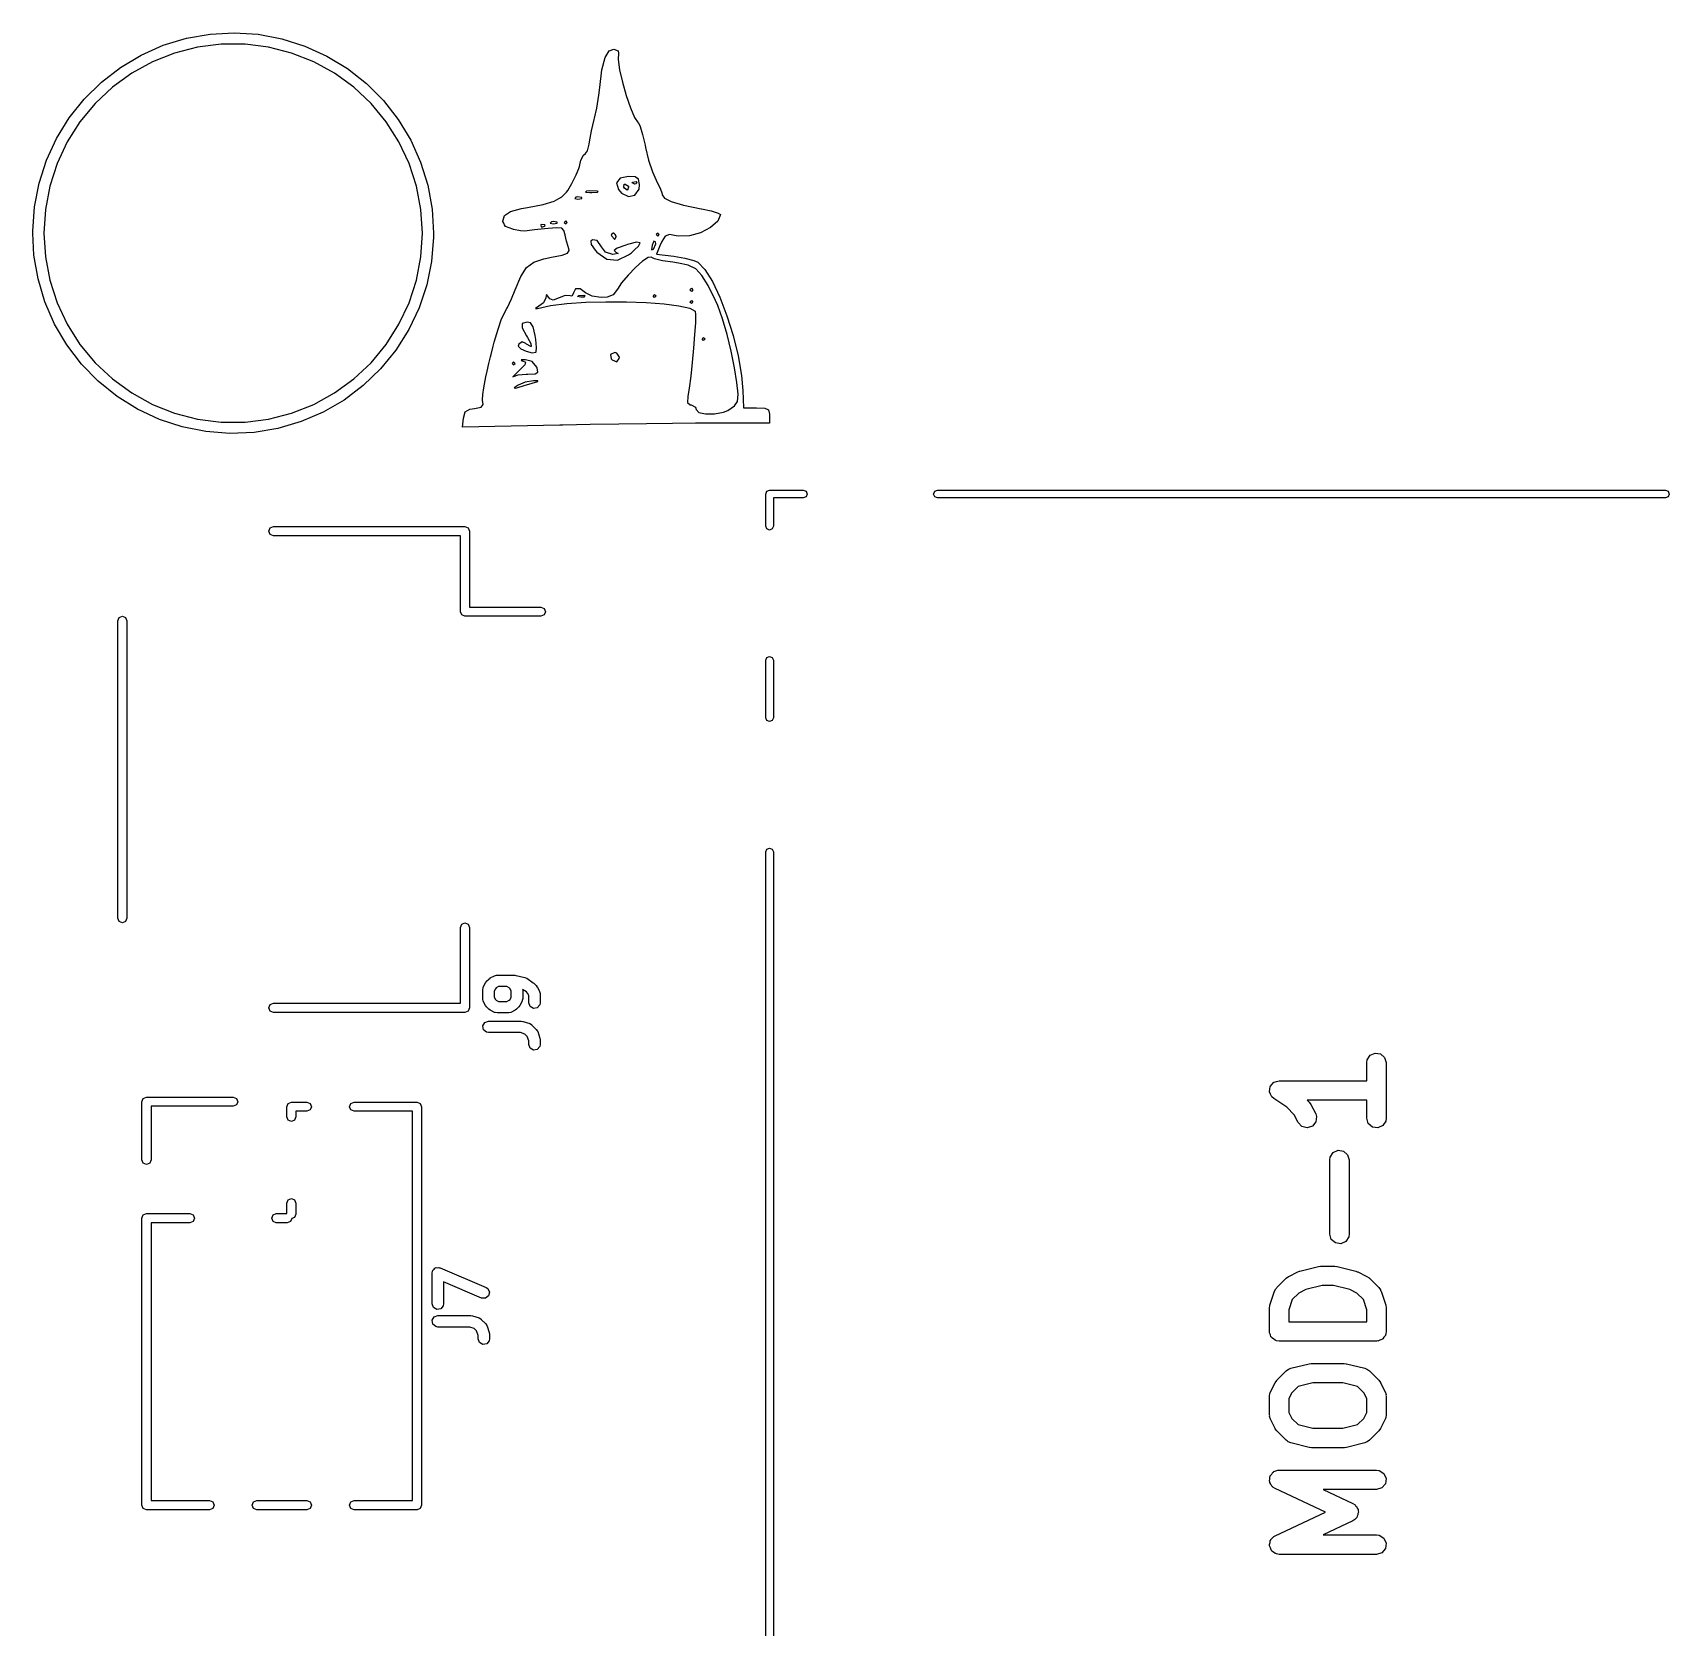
# Model space of a CAD drawing. Extents: x 83.4 to 116.6, y -116.6 to -83.4.
# Drawn here: x 83.39 to 104.74, y -104.19 to -83.39 of the extents above; entities that cross this region are included whole.
import ezdxf

# ---------------------------------------------------------------- set-up
doc = ezdxf.new("R2010")
doc.units = 0
doc.layers.add('BLACK', color=7, linetype='CONTINUOUS')

msp = doc.modelspace()

# ---------------------------------------------------------------- linework, layer by layer
at = {"layer": 'BLACK', "linetype": 'CONTINUOUS'}
for p, q in [((85.0885, -83.549), (85.3895, -83.4573)), ((85.3895, -83.4573), (85.6994, -83.4023)), ((85.6994, -83.4023), (86.0137, -83.385)), ((86.0137, -83.385), (86.3277, -83.4056)), ((86.3277, -83.4056), (86.6371, -83.4638)), ((86.6371, -83.4638), (86.9371, -83.5587)), ((84.5302, -83.8372), (84.8006, -83.6763)), ((84.8006, -83.6763), (85.0885, -83.549)), ((85.2368, -83.651), (84.9484, -83.7652)), ((85.5372, -83.5739), (85.2368, -83.651)), ((85.8449, -83.535), (85.5372, -83.5739)), ((86.1551, -83.535), (85.8449, -83.535)), ((86.4628, -83.5739), (86.1551, -83.535)), ((86.7632, -83.651), (86.4628, -83.5739)), ((87.0516, -83.7652), (86.7632, -83.651)), ((86.9371, -83.5587), (87.2236, -83.689)), ((87.2236, -83.689), (87.4924, -83.8527)), ((90.8125, -83.8678), (90.8536, -83.7102)), ((90.8536, -83.7102), (90.9085, -83.6227)), ((90.9085, -83.6227), (90.9674, -83.6)), ((90.9674, -83.6), (91.0264, -83.6193)), ((91.0291, -83.6506), (91.0242, -83.7332)), ((91.0264, -83.6193), (91.0291, -83.6506)), ((84.281, -84.0294), (84.5302, -83.8372)), ((84.6766, -83.9146), (84.4256, -84.0969)), ((84.9484, -83.7652), (84.6766, -83.9146)), ((87.3234, -83.9146), (87.0516, -83.7652)), ((87.5744, -84.0969), (87.3234, -83.9146)), ((87.4924, -83.8527), (87.7396, -84.0475)), ((90.7836, -84.1), (90.8125, -83.8678)), ((91.0242, -83.7332), (91.0434, -83.8677)), ((91.0434, -83.8677), (91.0805, -84.0322)), ((84.0567, -84.2502), (84.281, -84.0294)), ((84.4256, -84.0969), (84.1995, -84.3093)), ((87.8005, -84.3093), (87.5744, -84.0969)), ((87.7396, -84.0475), (87.9615, -84.2707)), ((90.7726, -84.201), (90.7836, -84.1)), ((91.0805, -84.0322), (91.1294, -84.2054)), ((83.8605, -84.4964), (84.0567, -84.2502)), ((84.1995, -84.3093), (84.0018, -84.5482)), ((87.9982, -84.5482), (87.8005, -84.3093)), ((87.9615, -84.2707), (88.1551, -84.5188)), ((90.7467, -84.3673), (90.7726, -84.201)), ((91.1294, -84.2054), (91.184, -84.3655)), ((83.6954, -84.7643), (83.8605, -84.4964)), ((84.0018, -84.5482), (83.8356, -84.8101)), ((88.1644, -84.8101), (87.9982, -84.5482)), ((88.1551, -84.5188), (88.3174, -84.7885)), ((90.6773, -84.6666), (90.7131, -84.5154)), ((90.7131, -84.5154), (90.7173, -84.5)), ((90.7173, -84.5), (90.7467, -84.3673)), ((91.184, -84.3655), (91.2381, -84.4909)), ((91.2381, -84.4909), (91.2857, -84.5601)), ((91.2857, -84.5601), (91.2877, -84.5616)), ((91.2877, -84.5616), (91.3097, -84.6086)), ((83.5636, -85.0501), (83.6954, -84.7643)), ((90.6517, -84.81), (90.6773, -84.6666)), ((91.3097, -84.6086), (91.3407, -84.7132)), ((91.3407, -84.7132), (91.3745, -84.8544)), ((83.8356, -84.8101), (83.7036, -85.0908)), ((88.2964, -85.0908), (88.1644, -84.8101)), ((88.3174, -84.7885), (88.4462, -85.0757)), ((90.5362, -85.0496), (90.5702, -84.981)), ((90.5702, -84.981), (90.5985, -84.96)), ((90.5985, -84.96), (90.6245, -84.9247)), ((90.6245, -84.9247), (90.6475, -84.8372)), ((90.6475, -84.8372), (90.6517, -84.81)), ((91.3745, -84.8544), (91.3801, -84.8806)), ((91.3801, -84.8806), (91.422, -85.0471)), ((83.4672, -85.3497), (83.5636, -85.0501)), ((83.7036, -85.0908), (83.6077, -85.3858)), ((88.3923, -85.3858), (88.2964, -85.0908)), ((88.4462, -85.0757), (88.5395, -85.3762)), ((90.4756, -85.2413), (90.5125, -85.1578)), ((90.5125, -85.1578), (90.5208, -85.1302)), ((90.5208, -85.1302), (90.5362, -85.0496)), ((91.422, -85.0471), (91.4722, -85.2009)), ((91.4722, -85.2009), (91.5202, -85.3093)), ((83.4074, -85.6587), (83.4672, -85.3497)), ((83.6077, -85.3858), (83.5496, -85.6904)), ((88.4504, -85.6904), (88.3923, -85.3858)), ((88.5395, -85.3762), (88.5961, -85.6858)), ((90.3659, -85.4447), (90.4193, -85.3541)), ((90.4193, -85.3541), (90.4237, -85.3452)), ((90.4237, -85.3452), (90.4756, -85.2413)), ((91.049, -85.2836), (91.0024, -85.3452)), ((91.0024, -85.3452), (91.0269, -85.4308)), ((91.1605, -85.26), (91.049, -85.2836)), ((91.1, -85.4), (91.1032, -85.3631)), ((91.1082, -85.412), (91.1, -85.4)), ((91.1032, -85.3631), (91.1176, -85.36)), ((91.1424, -85.44), (91.1082, -85.412)), ((91.1176, -85.36), (91.1584, -85.389)), ((91.16, -85.4), (91.1464, -85.439)), ((91.1584, -85.389), (91.16, -85.4)), ((91.2443, -85.265), (91.1605, -85.26)), ((91.2071, -85.3454), (91.2133, -85.3333)), ((91.24, -85.36), (91.2071, -85.3454)), ((91.2133, -85.3333), (91.2608, -85.3285)), ((91.2612, -85.3571), (91.24, -85.36)), ((91.2913, -85.2943), (91.2443, -85.265)), ((91.2608, -85.3285), (91.2667, -85.3333)), ((91.2667, -85.3333), (91.2612, -85.3571)), ((91.304, -85.3663), (91.2913, -85.2943)), ((91.2966, -85.4283), (91.304, -85.3663)), ((91.5202, -85.3093), (91.5213, -85.3112)), ((91.5213, -85.3112), (91.5727, -85.4117)), ((91.5727, -85.4117), (91.5991, -85.4893)), ((89.84, -85.6637), (90.0462, -85.6273)), ((90.0462, -85.6273), (90.1905, -85.5851)), ((90.1905, -85.5851), (90.2509, -85.5504)), ((90.2509, -85.5504), (90.2911, -85.5274)), ((90.2911, -85.5274), (90.3484, -85.464)), ((90.3484, -85.464), (90.3659, -85.4447)), ((90.4725, -85.5327), (90.4573, -85.5504)), ((90.4573, -85.5504), (90.4967, -85.5568)), ((90.4956, -85.5263), (90.4725, -85.5327)), ((90.5492, -85.5358), (90.4956, -85.5263)), ((90.4967, -85.5568), (90.5485, -85.5495)), ((90.5485, -85.5495), (90.5492, -85.5358)), ((90.61, -85.4524), (90.5975, -85.464)), ((90.5975, -85.464), (90.6529, -85.4703)), ((90.6486, -85.4462), (90.61, -85.4524)), ((90.75, -85.4524), (90.6486, -85.4462)), ((90.6529, -85.4703), (90.68, -85.4707)), ((90.68, -85.4707), (90.7528, -85.4665)), ((90.7613, -85.4562), (90.75, -85.4524)), ((90.7528, -85.4665), (90.7613, -85.4562)), ((91.0269, -85.4308), (91.0664, -85.4773)), ((91.0664, -85.4773), (91.1583, -85.5241)), ((91.1464, -85.439), (91.1424, -85.44)), ((91.1583, -85.5241), (91.2431, -85.504)), ((91.2431, -85.504), (91.2966, -85.4283)), ((91.5991, -85.4893), (91.6, -85.4992)), ((91.6, -85.4992), (91.6285, -85.5442)), ((91.6285, -85.5442), (91.7181, -85.5883)), ((91.7181, -85.5883), (91.8751, -85.6335)), ((83.3851, -85.9726), (83.4074, -85.6587)), ((83.5496, -85.6904), (83.5301, -86)), ((88.4699, -86), (88.4504, -85.6904)), ((88.5961, -85.6858), (88.615, -86)), ((89.52, -85.8424), (89.5431, -85.7694)), ((89.5202, -85.8503), (89.52, -85.8424)), ((89.5431, -85.7694), (89.6198, -85.7164)), ((89.6198, -85.7164), (89.7608, -85.6772)), ((89.7608, -85.6772), (89.84, -85.6637)), ((90.1756, -85.8463), (90.1525, -85.8527)), ((90.2292, -85.8558), (90.1756, -85.8463)), ((90.34, -85.84), (90.32, -85.86)), ((90.36, -85.86), (90.34, -85.84)), ((91.8751, -85.6335), (92.1056, -85.6822)), ((92.1056, -85.6822), (92.11, -85.6831)), ((92.11, -85.6831), (92.2388, -85.7112)), ((92.3237, -85.8453), (92.2294, -85.9288)), ((92.2388, -85.7112), (92.329, -85.738)), ((92.36, -85.7563), (92.3237, -85.8453)), ((92.329, -85.738), (92.36, -85.7563)), ((83.3865, -86), (83.3851, -85.9726)), ((83.4008, -86.287), (83.3865, -86)), ((83.5301, -86), (83.5496, -86.3096)), ((88.4504, -86.3096), (88.4699, -86)), ((88.6144, -86.0548), (88.5889, -86.3685)), ((88.615, -86), (88.6144, -86.0548)), ((89.5308, -85.8704), (89.5202, -85.8503)), ((89.5428, -85.8933), (89.5308, -85.8704)), ((89.5528, -85.9124), (89.5428, -85.8933)), ((89.65, -85.9494), (89.5528, -85.9124)), ((89.6586, -85.9513), (89.65, -85.9494)), ((89.7509, -85.9683), (89.6586, -85.9513)), ((89.8, -85.9733), (89.7509, -85.9683)), ((89.8365, -85.9688), (89.8, -85.9733)), ((89.933, -85.9579), (89.8365, -85.9688)), ((90.0647, -85.9435), (89.933, -85.9579)), ((90.0192, -85.8885), (90.0133, -85.8933)), ((90.0133, -85.8933), (90.0188, -85.9171)), ((90.0188, -85.9171), (90.04, -85.92)), ((90.0667, -85.8933), (90.0192, -85.8885)), ((90.04, -85.92), (90.0729, -85.9054)), ((90.1094, -85.9387), (90.0647, -85.9435)), ((90.0729, -85.9054), (90.0667, -85.8933)), ((90.2253, -85.9294), (90.1094, -85.9387)), ((90.1525, -85.8527), (90.1373, -85.8704)), ((90.1373, -85.8704), (90.1767, -85.8768)), ((90.1767, -85.8768), (90.2285, -85.8695)), ((90.2875, -85.9369), (90.2253, -85.9294)), ((90.2285, -85.8695), (90.229, -85.86)), ((90.229, -85.86), (90.2292, -85.8558)), ((90.3163, -85.9679), (90.2875, -85.9369)), ((90.3309, -86.0245), (90.3163, -85.9679)), ((90.32, -85.86), (90.34, -85.88)), ((90.3319, -86.0286), (90.3309, -86.0245)), ((90.3504, -86.1072), (90.3319, -86.0286)), ((90.34, -85.88), (90.36, -85.86)), ((90.9576, -86), (90.9337, -86.0245)), ((90.9337, -86.0245), (90.94, -86.04)), ((90.94, -86.04), (90.9759, -86.0782)), ((90.9692, -86.0015), (90.9576, -86)), ((90.984, -86.02), (90.9692, -86.0015)), ((90.9824, -86.08), (90.9995, -86.0491)), ((91, -86.04), (90.984, -86.02)), ((90.9995, -86.0491), (91, -86.04)), ((91.54, -86), (91.52, -86.02)), ((91.52, -86.02), (91.54, -86.04)), ((91.56, -86.02), (91.54, -86)), ((91.54, -86.04), (91.56, -86.02)), ((91.6394, -86.0379), (91.5943, -86.1112)), ((91.6935, -86.0175), (91.6394, -86.0379)), ((91.781, -86.0345), (91.6935, -86.0175)), ((91.8165, -86.0418), (91.781, -86.0345)), ((91.954, -86.0375), (91.8165, -86.0418)), ((92.0989, -85.9963), (91.954, -86.0375)), ((92.2294, -85.9288), (92.0989, -85.9963)), ((90.2915, -86.2869), (90.3636, -86.2602)), ((90.3527, -86.117), (90.3504, -86.1072)), ((90.3797, -86.2053), (90.3527, -86.117)), ((90.3636, -86.2602), (90.3846, -86.2277)), ((90.3846, -86.2277), (90.3797, -86.2053)), ((90.6914, -86.0878), (90.6661, -86.1072)), ((90.6661, -86.1072), (90.6734, -86.1501)), ((90.6734, -86.1501), (90.7251, -86.2233)), ((90.7503, -86.0947), (90.6914, -86.0878)), ((90.7251, -86.2233), (90.7469, -86.2472)), ((90.7469, -86.2472), (90.8773, -86.3393)), ((90.8073, -86.18), (90.7503, -86.0947)), ((90.8591, -86.2506), (90.8073, -86.18)), ((90.9564, -86.2772), (90.8591, -86.2506)), ((91.0122, -86.1983), (90.9741, -86.2284)), ((90.9741, -86.2284), (90.9937, -86.2472)), ((90.9759, -86.0782), (90.9824, -86.08)), ((91.0233, -86.2673), (90.9784, -86.2763)), ((90.9937, -86.2472), (91.0233, -86.2673)), ((91.1237, -86.1569), (91.0122, -86.1983)), ((91.1478, -86.1493), (91.1237, -86.1569)), ((91.2649, -86.1197), (91.1478, -86.1493)), ((91.1606, -86.2848), (91.1969, -86.2564)), ((91.1969, -86.2564), (91.2378, -86.2185)), ((91.2378, -86.2185), (91.2883, -86.1716)), ((91.3114, -86.1266), (91.2649, -86.1197)), ((91.2883, -86.1716), (91.3114, -86.1266)), ((91.4692, -86.1568), (91.4602, -86.2185)), ((91.4602, -86.2185), (91.4849, -86.2111)), ((91.4909, -86.1052), (91.4692, -86.1568)), ((91.4849, -86.2111), (91.4867, -86.2093)), ((91.4867, -86.2093), (91.5149, -86.1401)), ((91.5115, -86.1145), (91.4909, -86.1052)), ((91.5149, -86.1401), (91.5115, -86.1145)), ((91.5696, -86.1674), (91.5241, -86.2748)), ((91.5943, -86.1112), (91.5696, -86.1674)), ((83.4541, -86.5971), (83.4008, -86.287)), ((83.5496, -86.3096), (83.6077, -86.6142)), ((88.3923, -86.6142), (88.4504, -86.3096)), ((88.5889, -86.3685), (88.5259, -86.6768)), ((89.7543, -86.5648), (89.8287, -86.4502)), ((89.8287, -86.4502), (89.9219, -86.3793)), ((89.9219, -86.3793), (90.0527, -86.3351)), ((90.0527, -86.3351), (90.1541, -86.3148)), ((90.1541, -86.3148), (90.2915, -86.2869)), ((90.8773, -86.3393), (91.0155, -86.3519)), ((90.9784, -86.2763), (90.9564, -86.2772)), ((91.0155, -86.3519), (91.1606, -86.2848)), ((91.251, -86.4487), (91.1543, -86.5476)), ((91.344, -86.3668), (91.251, -86.4487)), ((91.4175, -86.3166), (91.344, -86.3668)), ((91.4557, -86.3131), (91.4175, -86.3166)), ((91.4991, -86.3359), (91.4557, -86.3131)), ((91.6013, -86.3611), (91.4991, -86.3359)), ((91.5241, -86.2748), (91.7521, -86.3016)), ((91.7375, -86.3812), (91.6013, -86.3611)), ((91.8121, -86.3903), (91.7375, -86.3812)), ((91.7521, -86.3016), (91.8939, -86.3257)), ((91.9389, -86.4179), (91.8121, -86.3903)), ((91.8939, -86.3257), (92.0138, -86.3588)), ((92.0361, -86.4675), (91.9389, -86.4179)), ((92.0138, -86.3588), (92.064, -86.3812)), ((92.1182, -86.5523), (92.0361, -86.4675)), ((92.064, -86.3812), (92.1564, -86.4737)), ((92.1564, -86.4737), (92.254, -86.6306)), ((83.5443, -86.8987), (83.4541, -86.5971)), ((83.6077, -86.6142), (83.7036, -86.9092)), ((88.2964, -86.9092), (88.3923, -86.6142)), ((88.5259, -86.6768), (88.4263, -86.9754)), ((89.6795, -86.74), (89.7543, -86.5648)), ((91.0696, -86.6484), (91.0158, -86.73)), ((91.1543, -86.5476), (91.0696, -86.6484)), ((92.1999, -86.6854), (92.1182, -86.5523)), ((92.2961, -86.88), (92.1999, -86.6854)), ((92.254, -86.6306), (92.3514, -86.8368)), ((83.67, -87.1872), (83.5443, -86.8987)), ((83.7036, -86.9092), (83.8356, -87.1899)), ((88.1644, -87.1899), (88.2964, -86.9092)), ((89.5792, -86.9722), (89.6322, -86.8563)), ((89.6322, -86.8563), (89.6795, -86.74)), ((90.048, -86.9097), (89.99, -86.9551)), ((90.0806, -86.8439), (90.048, -86.9097)), ((90.0807, -86.8393), (90.0806, -86.8439)), ((90.0882, -86.802), (90.0807, -86.8393)), ((90.118, -86.8382), (90.0882, -86.802)), ((90.1333, -86.8589), (90.118, -86.8382)), ((90.1767, -86.8753), (90.1333, -86.8589)), ((90.2536, -86.8434), (90.1767, -86.8753)), ((90.332, -86.8148), (90.2536, -86.8434)), ((90.3962, -86.8176), (90.332, -86.8148)), ((90.3545, -86.92), (90.6008, -86.903)), ((90.4192, -86.8229), (90.3962, -86.8176)), ((90.44, -86.7824), (90.4192, -86.8229)), ((90.4682, -86.7284), (90.44, -86.7796)), ((90.44, -86.7796), (90.44, -86.7824)), ((90.5304, -86.7284), (90.4682, -86.7284)), ((90.494, -86.8271), (90.5125, -86.8127)), ((90.5367, -86.8368), (90.494, -86.8271)), ((90.5125, -86.8127), (90.575, -86.8079)), ((90.6, -86.78), (90.5304, -86.7284)), ((90.5772, -86.834), (90.5367, -86.8368)), ((90.575, -86.8079), (90.5892, -86.8158)), ((90.5892, -86.8158), (90.5772, -86.834)), ((90.6049, -86.7853), (90.6, -86.78)), ((90.6008, -86.903), (90.8649, -86.8949)), ((90.6853, -86.8245), (90.6049, -86.7853)), ((90.8039, -86.84), (90.6853, -86.8245)), ((90.8817, -86.8359), (90.8039, -86.84)), ((90.8649, -86.8949), (91.1328, -86.8956)), ((90.9606, -86.8053), (90.8817, -86.8359)), ((91.0158, -86.73), (90.9606, -86.8053)), ((91.1328, -86.8956), (91.3903, -86.9048)), ((91.3903, -86.9048), (91.6232, -86.9222)), ((91.48, -86.82), (91.5, -86.8)), ((91.5, -86.84), (91.48, -86.82)), ((91.5, -86.8), (91.52, -86.82)), ((91.52, -86.82), (91.5, -86.84)), ((91.96, -86.74), (91.98, -86.72)), ((91.98, -86.76), (91.96, -86.74)), ((91.96, -86.9), (91.98, -86.88)), ((91.98, -86.92), (91.96, -86.9)), ((91.98, -86.72), (92, -86.74)), ((92, -86.74), (91.98, -86.76)), ((91.98, -86.88), (92, -86.9)), ((92, -86.9), (91.98, -86.92)), ((92.3246, -86.9461), (92.2961, -86.88)), ((92.3514, -86.8368), (92.4435, -87.0776)), ((88.4263, -86.9754), (88.2915, -87.2598)), ((89.4575, -87.2532), (89.503, -87.1196)), ((89.503, -87.1196), (89.5391, -87.0426)), ((89.5391, -87.0426), (89.541, -87.04)), ((89.541, -87.04), (89.5734, -86.9826)), ((89.5734, -86.9826), (89.5792, -86.9722)), ((89.99, -86.9551), (89.9474, -86.9826)), ((89.9474, -86.9826), (89.9717, -86.9819)), ((89.9717, -86.9819), (90.1401, -86.9462)), ((90.1401, -86.9462), (90.3545, -86.92)), ((91.6232, -86.9222), (91.8177, -86.9476)), ((91.8177, -86.9476), (91.9594, -86.9807)), ((91.9594, -86.9807), (92.031, -87.0177)), ((92.031, -87.0177), (92.0355, -87.0634)), ((92.0355, -87.0634), (92.0322, -87.1711)), ((92.3855, -87.1187), (92.3246, -86.9461)), ((92.4448, -87.3233), (92.3855, -87.1187)), ((92.4435, -87.0776), (92.5249, -87.3378)), ((83.8295, -87.4585), (83.67, -87.1872)), ((83.8356, -87.1899), (84.0018, -87.4518)), ((87.9982, -87.4518), (88.1644, -87.1899)), ((88.2915, -87.2598), (88.1236, -87.526)), ((89.4076, -87.4242), (89.4575, -87.2532)), ((89.7734, -87.1785), (89.77, -87.2374)), ((89.77, -87.2374), (89.8275, -87.3419)), ((89.8375, -87.16), (89.7734, -87.1785)), ((89.8802, -87.1701), (89.8375, -87.16)), ((89.9168, -87.2229), (89.8802, -87.1701)), ((89.9417, -87.3375), (89.9168, -87.2229)), ((89.9484, -87.387), (89.9417, -87.3375)), ((92.0224, -87.323), (92.0079, -87.5017)), ((92.0322, -87.1711), (92.0224, -87.323)), ((92.4987, -87.5418), (92.4448, -87.3233)), ((92.5249, -87.3378), (92.5904, -87.6026)), ((84.0205, -87.7087), (83.8295, -87.4585)), ((84.0018, -87.4518), (84.1995, -87.6907)), ((87.8005, -87.6907), (87.9982, -87.4518)), ((88.1236, -87.526), (87.9249, -87.77)), ((89.3656, -87.5844), (89.3944, -87.4746)), ((89.3944, -87.4746), (89.4076, -87.4242)), ((89.7278, -87.4471), (89.72, -87.4746)), ((89.72, -87.4746), (89.7521, -87.5096)), ((89.7731, -87.4185), (89.7278, -87.4471)), ((89.7521, -87.5096), (89.825, -87.5418)), ((89.8196, -87.4393), (89.7731, -87.4185)), ((89.8283, -87.4508), (89.8196, -87.4393)), ((89.825, -87.5418), (89.9033, -87.5601)), ((89.8275, -87.3419), (89.8427, -87.3638)), ((89.8851, -87.48), (89.8283, -87.4508)), ((89.8427, -87.3638), (89.8866, -87.439)), ((89.8907, -87.4783), (89.8851, -87.48)), ((89.8866, -87.439), (89.8907, -87.4783)), ((89.9033, -87.5601), (89.9517, -87.5532)), ((89.9573, -87.4917), (89.9484, -87.387)), ((89.9517, -87.5532), (89.9542, -87.5494)), ((89.9542, -87.5494), (89.9573, -87.4917)), ((92.0079, -87.5017), (91.9902, -87.6895)), ((92.12, -87.38), (92.14, -87.36)), ((92.14, -87.4), (92.12, -87.38)), ((92.14, -87.36), (92.16, -87.38)), ((92.16, -87.38), (92.14, -87.4)), ((92.5432, -87.7562), (92.4987, -87.5418)), ((84.2401, -87.9341), (84.0205, -87.7087)), ((84.1995, -87.6907), (84.4256, -87.9031)), ((87.5744, -87.9031), (87.8005, -87.6907)), ((89.313, -87.8029), (89.3374, -87.7)), ((89.3374, -87.7), (89.3578, -87.6138)), ((89.3578, -87.6138), (89.3656, -87.5844)), ((89.66, -87.68), (89.64, -87.7)), ((89.64, -87.7), (89.66, -87.72)), ((89.68, -87.7), (89.66, -87.68)), ((89.66, -87.72), (89.68, -87.7)), ((89.8067, -87.7192), (89.7428, -87.7842)), ((89.8157, -87.6528), (89.7571, -87.6535)), ((89.7571, -87.6535), (89.7679, -87.6647)), ((89.7679, -87.6647), (89.774, -87.6665)), ((89.774, -87.6665), (89.8152, -87.6858)), ((89.8152, -87.6858), (89.8067, -87.7192)), ((89.9017, -87.6743), (89.8157, -87.6528)), ((89.9644, -87.75), (89.9017, -87.6743)), ((89.968, -87.7601), (89.9644, -87.75)), ((89.9778, -87.8136), (89.968, -87.7601)), ((90.98, -87.56), (90.9249, -87.5844)), ((90.9249, -87.5844), (90.9348, -87.6397)), ((90.9348, -87.6397), (90.9467, -87.6533)), ((90.9467, -87.6533), (91.0052, -87.6788)), ((91.008, -87.567), (90.98, -87.56)), ((91.0052, -87.6788), (91.0387, -87.6372)), ((91.04, -87.62), (91.008, -87.567)), ((91.0387, -87.6372), (91.04, -87.62)), ((91.9902, -87.6895), (91.9707, -87.8689)), ((92.5744, -87.9486), (92.5432, -87.7562)), ((92.5904, -87.6026), (92.6349, -87.857)), ((84.4852, -88.1316), (84.2401, -87.9341)), ((84.4256, -87.9031), (84.6766, -88.0854)), ((87.3234, -88.0854), (87.5744, -87.9031)), ((87.9249, -87.77), (87.6983, -87.9885)), ((89.2703, -88.0211), (89.278, -87.9727)), ((89.278, -87.9727), (89.2983, -87.8741)), ((89.2983, -87.8741), (89.313, -87.8029)), ((89.6698, -87.8526), (89.6501, -87.8741)), ((89.6501, -87.8741), (89.6564, -87.87)), ((89.6564, -87.87), (89.7199, -87.8503)), ((89.7324, -87.7937), (89.6698, -87.8526)), ((89.7199, -87.8503), (89.8251, -87.8403)), ((89.81, -87.9447), (89.72, -87.9842)), ((89.7428, -87.7842), (89.7324, -87.7937)), ((89.7985, -87.9872), (89.9, -87.9591)), ((89.92, -87.9255), (89.81, -87.9447)), ((89.8251, -87.8403), (89.8467, -87.84)), ((89.8467, -87.84), (89.9433, -87.8357)), ((89.9, -87.9591), (89.9758, -87.9378)), ((89.9775, -87.9286), (89.92, -87.9255)), ((89.9433, -87.8357), (89.9778, -87.8136)), ((89.9758, -87.9378), (89.9775, -87.9286)), ((91.9707, -87.8689), (91.9511, -88.0222)), ((92.5885, -88.1009), (92.5744, -87.9486)), ((92.6349, -87.857), (92.6521, -88.0547)), ((84.7522, -88.2981), (84.4852, -88.1316)), ((84.6766, -88.0854), (84.9484, -88.2348)), ((87.0516, -88.2348), (87.3234, -88.0854)), ((87.4471, -88.1781), (87.175, -88.3362)), ((87.6983, -87.9885), (87.4471, -88.1781)), ((89.2559, -88.178), (89.2573, -88.104)), ((89.2647, -88.2351), (89.2559, -88.178)), ((89.2573, -88.104), (89.2703, -88.0211)), ((89.72, -87.9842), (89.6668, -88.0211)), ((89.6668, -88.0211), (89.6851, -88.0227)), ((89.6851, -88.0227), (89.7, -88.0178)), ((89.7, -88.0178), (89.7985, -87.9872)), ((91.9332, -88.13), (91.9278, -88.2118)), ((91.9511, -88.0222), (91.9332, -88.13)), ((92.5412, -88.2545), (92.5815, -88.1953)), ((92.5815, -88.1953), (92.5885, -88.1009)), ((92.6521, -88.0547), (92.66, -88.2799)), ((85.0374, -88.4314), (84.7522, -88.2981)), ((84.9484, -88.2348), (85.2368, -88.349)), ((85.2368, -88.349), (85.5372, -88.4261)), ((86.4628, -88.4261), (86.7632, -88.349)), ((86.7632, -88.349), (87.0516, -88.2348)), ((87.175, -88.3362), (86.8858, -88.4604)), ((89.0067, -88.4165), (89.029, -88.3333)), ((89.029, -88.3333), (89.0878, -88.2969)), ((89.0878, -88.2969), (89.1501, -88.2875)), ((89.1501, -88.2875), (89.2377, -88.2717)), ((89.2377, -88.2717), (89.2647, -88.2351)), ((91.9278, -88.2118), (91.9634, -88.2394)), ((91.9634, -88.2394), (91.9753, -88.24)), ((91.9753, -88.24), (92.0313, -88.27)), ((92.0313, -88.27), (92.04, -88.3)), ((92.04, -88.3), (92.0748, -88.3393)), ((92.0748, -88.3393), (92.1627, -88.3588)), ((92.1627, -88.3588), (92.2793, -88.3577)), ((92.2793, -88.3577), (92.3999, -88.335)), ((92.3999, -88.335), (92.4573, -88.3139)), ((92.4573, -88.3139), (92.5412, -88.2545)), ((92.66, -88.2799), (92.83, -88.2799)), ((92.83, -88.2799), (92.9371, -88.2847)), ((92.9371, -88.2847), (92.9864, -88.3076)), ((92.9864, -88.3076), (92.9997, -88.3614)), ((92.9997, -88.3614), (93, -88.38)), ((93, -88.38), (93, -88.48)), ((85.3364, -88.5294), (85.0374, -88.4314)), ((85.6451, -88.5908), (85.3364, -88.5294)), ((85.5372, -88.4261), (85.8449, -88.465)), ((85.9589, -88.6147), (85.6451, -88.5908)), ((85.8449, -88.465), (86.1551, -88.465)), ((86.2733, -88.6007), (85.9589, -88.6147)), ((86.1551, -88.465), (86.4628, -88.4261)), ((86.5838, -88.549), (86.2733, -88.6007)), ((86.8858, -88.4604), (86.5838, -88.549)), ((88.9934, -88.5331), (89.0067, -88.4165)), ((90.2632, -88.5065), (88.9934, -88.5331)), ((90.3021, -88.5057), (90.2632, -88.5065)), ((90.6606, -88.4989), (90.3021, -88.5057)), ((91.0312, -88.4927), (90.6606, -88.4989)), ((91.3956, -88.4875), (91.0312, -88.4927)), ((91.7352, -88.4835), (91.3956, -88.4875)), ((92.0316, -88.4809), (91.7352, -88.4835)), ((92.2665, -88.48), (92.0316, -88.4809)), ((93, -88.48), (92.2665, -88.48)), ((92.95, -89.405), (92.9646, -89.3696)), ((92.95, -89.825), (92.95, -89.405)), ((92.9646, -89.3696), (93, -89.355)), ((93, -89.355), (93.44, -89.355)), ((93.44, -89.455), (93.05, -89.455)), ((93.05, -89.455), (93.05, -89.825)), ((93.44, -89.355), (93.4754, -89.3696)), ((93.4754, -89.4404), (93.44, -89.455)), ((93.4754, -89.3696), (93.49, -89.405)), ((93.49, -89.405), (93.4754, -89.4404)), ((95.14, -89.405), (95.1546, -89.3696)), ((95.1546, -89.4404), (95.14, -89.405)), ((95.1546, -89.3696), (95.19, -89.355)), ((95.19, -89.455), (95.1546, -89.4404)), ((95.19, -89.355), (104.69, -89.355)), ((104.69, -89.455), (95.19, -89.455)), ((104.69, -89.355), (104.725, -89.3696)), ((104.725, -89.4404), (104.69, -89.455)), ((104.725, -89.3696), (104.74, -89.405)), ((104.74, -89.405), (104.725, -89.4404)), ((86.465, -89.89), (86.4826, -89.8476)), ((86.4826, -89.9324), (86.465, -89.89)), ((86.4826, -89.8476), (86.525, -89.83)), ((86.525, -89.83), (89.025, -89.83)), ((89.025, -89.83), (89.0674, -89.8476)), ((89.0674, -89.8476), (89.085, -89.89)), ((89.085, -89.89), (89.085, -90.88)), ((92.9646, -89.8604), (92.95, -89.825)), ((93, -89.875), (92.9646, -89.8604)), ((93.0354, -89.8604), (93, -89.875)), ((93.05, -89.825), (93.0354, -89.8604)), ((86.525, -89.95), (86.4826, -89.9324)), ((88.965, -89.95), (86.525, -89.95)), ((88.965, -90.94), (88.965, -89.95)), ((88.9826, -90.9824), (88.965, -90.94)), ((89.085, -90.88), (90.015, -90.88)), ((90.015, -90.88), (90.0574, -90.8976)), ((90.0574, -90.8976), (90.075, -90.94)), ((90.075, -90.94), (90.0574, -90.9824)), ((84.495, -91.06), (84.5126, -91.0176)), ((84.495, -94.94), (84.495, -91.06)), ((84.5126, -91.0176), (84.555, -91)), ((84.555, -91), (84.5974, -91.0176)), ((84.5974, -91.0176), (84.615, -91.06)), ((84.615, -91.06), (84.615, -94.94)), ((89.025, -91), (88.9826, -90.9824)), ((90.015, -91), (89.025, -91)), ((90.0574, -90.9824), (90.015, -91)), ((92.95, -91.575), (92.9646, -91.5396)), ((92.95, -92.325), (92.95, -91.575)), ((92.9646, -91.5396), (93, -91.525)), ((93, -91.525), (93.0354, -91.5396)), ((93.0354, -91.5396), (93.05, -91.575)), ((93.05, -91.575), (93.05, -92.325)), ((92.9646, -92.3604), (92.95, -92.325)), ((93, -92.375), (92.9646, -92.3604)), ((93.0354, -92.3604), (93, -92.375)), ((93.05, -92.325), (93.0354, -92.3604)), ((92.95, -94.075), (92.9646, -94.0396)), ((92.95, -106.075), (92.95, -94.075)), ((92.9646, -94.0396), (93, -94.025)), ((93, -94.025), (93.0354, -94.0396)), ((93.0354, -94.0396), (93.05, -94.075)), ((93.05, -94.075), (93.05, -106.075)), ((84.5126, -94.9824), (84.495, -94.94)), ((84.555, -95), (84.5126, -94.9824)), ((84.5974, -94.9824), (84.555, -95)), ((84.615, -94.94), (84.5974, -94.9824)), ((88.965, -95.06), (88.9826, -95.0176)), ((88.9826, -95.0176), (89.025, -95)), ((89.025, -95), (89.0674, -95.0176)), ((89.0674, -95.0176), (89.085, -95.06)), ((88.965, -96.05), (88.965, -95.06)), ((89.085, -95.06), (89.085, -96.11)), ((89.2568, -95.8729), (89.2614, -95.8473)), ((89.2568, -95.9872), (89.2568, -95.8729)), ((89.2614, -95.8473), (89.2642, -95.8438)), ((89.2642, -95.8438), (89.2648, -95.8394)), ((89.2648, -95.8394), (89.2933, -95.7822)), ((89.2933, -95.7822), (89.3067, -95.7642)), ((89.3067, -95.7642), (89.3074, -95.7628)), ((89.3074, -95.7628), (89.336, -95.7342)), ((89.336, -95.7342), (89.3543, -95.7213)), ((89.3543, -95.7213), (89.3554, -95.7201)), ((89.3554, -95.7201), (89.4126, -95.6916)), ((89.4221, -95.8602), (89.4068, -95.8906)), ((89.4126, -95.6916), (89.4376, -95.6841)), ((89.4334, -95.8489), (89.4221, -95.8602)), ((89.4638, -95.8336), (89.4334, -95.8489)), ((89.4376, -95.6841), (89.4419, -95.6852)), ((89.4419, -95.6852), (89.4461, -95.6836)), ((89.4461, -95.6836), (89.6747, -95.6836)), ((89.5713, -95.8336), (89.4638, -95.8336)), ((89.6017, -95.8489), (89.5713, -95.8336)), ((89.6131, -95.8602), (89.6017, -95.8489)), ((89.6283, -95.8906), (89.6131, -95.8602)), ((89.6747, -95.6836), (89.6894, -95.6862)), ((89.6894, -95.6862), (89.6929, -95.6859)), ((89.6929, -95.6859), (89.8072, -95.7145)), ((89.8269, -95.9026), (89.777, -95.8693)), ((89.777, -95.8693), (89.7783, -95.8729)), ((89.7783, -95.8729), (89.7783, -95.9872)), ((89.8072, -95.7145), (89.8302, -95.7247)), ((89.8302, -95.7247), (89.8306, -95.7248)), ((89.8306, -95.7248), (89.9163, -95.782)), ((89.9163, -95.782), (89.9246, -95.7898)), ((89.9246, -95.7898), (89.9277, -95.7913)), ((89.9277, -95.7913), (89.9563, -95.8199)), ((89.9563, -95.8199), (89.9692, -95.8383)), ((89.9692, -95.8383), (89.9704, -95.8394)), ((89.9704, -95.8394), (89.9989, -95.8965)), ((86.465, -96.11), (86.4826, -96.0676)), ((86.4826, -96.0676), (86.525, -96.05)), ((86.525, -96.05), (88.965, -96.05)), ((89.2584, -95.9914), (89.2568, -95.9872)), ((89.2573, -95.9958), (89.2584, -95.9914)), ((89.2648, -96.0208), (89.2573, -95.9958)), ((89.2933, -96.0779), (89.2648, -96.0208)), ((89.2945, -96.079), (89.2933, -96.0779)), ((89.3074, -96.0974), (89.2945, -96.079)), ((89.4068, -95.8906), (89.4068, -95.9695)), ((89.4068, -95.9695), (89.4221, -95.9999)), ((89.4221, -95.9999), (89.4334, -96.0113)), ((89.4334, -96.0113), (89.4638, -96.0265)), ((89.4638, -96.0265), (89.5713, -96.0265)), ((89.5713, -96.0265), (89.6017, -96.0113)), ((89.6017, -96.0113), (89.6131, -95.9999)), ((89.6131, -95.9999), (89.6283, -95.9695)), ((89.6283, -95.9695), (89.6283, -95.8906)), ((89.7284, -96.0959), (89.7277, -96.0974)), ((89.7418, -96.0779), (89.7284, -96.0959)), ((89.7704, -96.0208), (89.7418, -96.0779)), ((89.7709, -96.0163), (89.7704, -96.0208)), ((89.7737, -96.0129), (89.7709, -96.0163)), ((89.7783, -95.9872), (89.7737, -96.0129)), ((89.8416, -95.9174), (89.8269, -95.9026)), ((89.8568, -95.9478), (89.8416, -95.9174)), ((89.8568, -96.0444), (89.8568, -95.9478)), ((89.8744, -96.0926), (89.8568, -96.0444)), ((89.9188, -96.1182), (89.8744, -96.0926)), ((90.0023, -96.07), (89.9693, -96.1093)), ((89.9989, -95.8965), (90.0064, -95.9215)), ((90.0068, -96.0444), (90.0023, -96.07)), ((90.0064, -95.9215), (90.0053, -95.9259)), ((90.0053, -95.9259), (90.0068, -95.9301)), ((90.0068, -95.9301), (90.0068, -96.0444)), ((86.4826, -96.1524), (86.465, -96.11)), ((86.525, -96.17), (86.4826, -96.1524)), ((89.025, -96.17), (86.525, -96.17)), ((89.0674, -96.1524), (89.025, -96.17)), ((89.085, -96.11), (89.0674, -96.1524)), ((89.258, -96.3456), (89.2836, -96.3012)), ((89.2836, -96.3012), (89.3318, -96.2836)), ((89.336, -96.126), (89.3074, -96.0974)), ((89.3318, -96.2836), (89.7604, -96.2836)), ((89.3374, -96.1267), (89.336, -96.126)), ((89.3554, -96.14), (89.3374, -96.1267)), ((89.4126, -96.1686), (89.3554, -96.14)), ((89.417, -96.1691), (89.4126, -96.1686)), ((89.4205, -96.172), (89.417, -96.1691)), ((89.4461, -96.1765), (89.4205, -96.172)), ((89.589, -96.1765), (89.4461, -96.1765)), ((89.5932, -96.175), (89.589, -96.1765)), ((89.5976, -96.176), (89.5932, -96.175)), ((89.6225, -96.1686), (89.5976, -96.176)), ((89.6797, -96.14), (89.6225, -96.1686)), ((89.6808, -96.1388), (89.6797, -96.14)), ((89.6992, -96.126), (89.6808, -96.1388)), ((89.7277, -96.0974), (89.6992, -96.126)), ((89.7604, -96.2836), (89.7825, -96.2875)), ((89.7825, -96.2875), (89.7841, -96.2875)), ((89.7841, -96.2875), (89.8698, -96.3161)), ((89.9693, -96.1093), (89.9188, -96.1182)), ((89.2669, -96.3961), (89.258, -96.3456)), ((89.3062, -96.4291), (89.2669, -96.3961)), ((89.3318, -96.4336), (89.3062, -96.4291)), ((89.7482, -96.4336), (89.3318, -96.4336)), ((89.8056, -96.4528), (89.7482, -96.4336)), ((89.8377, -96.4849), (89.8056, -96.4528)), ((89.8568, -96.5422), (89.8377, -96.4849)), ((89.8698, -96.3161), (89.8928, -96.3285)), ((89.8928, -96.3285), (89.8951, -96.3323)), ((89.8951, -96.3323), (89.8992, -96.3342)), ((89.8992, -96.3342), (89.9563, -96.3913)), ((89.9563, -96.3913), (89.9712, -96.4127)), ((89.9712, -96.4127), (89.9716, -96.4171)), ((89.9716, -96.4171), (89.9744, -96.4206)), ((89.9744, -96.4206), (90.003, -96.5064)), ((90.003, -96.5064), (90.0063, -96.5285)), ((89.8568, -96.5872), (89.8568, -96.5422)), ((89.8744, -96.6354), (89.8568, -96.5872)), ((89.9188, -96.6611), (89.8744, -96.6354)), ((89.9693, -96.6522), (89.9188, -96.6611)), ((90.0023, -96.6129), (89.9693, -96.6522)), ((90.0068, -96.5872), (90.0023, -96.6129)), ((90.0063, -96.5285), (90.0068, -96.5301)), ((90.0068, -96.5301), (90.0068, -96.5872)), ((100.798, -96.7889), (100.837, -96.7289)), ((100.837, -96.7289), (100.902, -96.6993)), ((100.902, -96.6993), (100.972, -96.7095)), ((100.972, -96.7095), (101.026, -96.7564)), ((100.793, -96.825), (100.798, -96.7889)), ((100.793, -97.0609), (100.793, -96.825)), ((101.026, -96.7564), (101.047, -96.825)), ((101.047, -96.825), (101.047, -97.5507)), ((99.5291, -97.1693), (99.534, -97.135)), ((99.534, -97.135), (99.5348, -97.1341)), ((99.5348, -97.1341), (99.535, -97.133)), ((99.535, -97.133), (99.5582, -97.1072)), ((99.5582, -97.1072), (99.5809, -97.081)), ((99.5809, -97.081), (99.582, -97.0807)), ((99.582, -97.0807), (99.5828, -97.0798)), ((99.5828, -97.0798), (99.6162, -97.0706)), ((99.6162, -97.0706), (99.6495, -97.0609)), ((99.6495, -97.0609), (100.793, -97.0609)), ((84.81, -97.335), (84.8276, -97.2926)), ((84.81, -98.095), (84.81, -97.335)), ((84.8276, -97.2926), (84.87, -97.275)), ((84.87, -97.275), (86, -97.275)), ((86, -97.275), (86.0424, -97.2926)), ((86.0424, -97.3774), (86, -97.395)), ((86.0424, -97.2926), (86.06, -97.335)), ((86.06, -97.335), (86.0424, -97.3774)), ((86.7, -97.4), (86.7176, -97.3576)), ((86.7176, -97.3576), (86.76, -97.34)), ((86.76, -97.34), (86.9625, -97.34)), ((86.9625, -97.34), (87.0049, -97.3576)), ((87.0049, -97.3576), (87.0225, -97.4)), ((87.5175, -97.4), (87.5351, -97.3576)), ((87.5351, -97.3576), (87.5775, -97.34)), ((87.5775, -97.34), (88.4, -97.34)), ((88.4, -97.34), (88.4424, -97.3576)), ((88.4424, -97.3576), (88.46, -97.4)), ((99.5235, -97.2036), (99.5291, -97.1693)), ((99.524, -97.2046), (99.5235, -97.2036)), ((99.5238, -97.2058), (99.524, -97.2046)), ((99.5381, -97.2373), (99.5238, -97.2058)), ((99.552, -97.2692), (99.5381, -97.2373)), ((99.5531, -97.2702), (99.552, -97.2692)), ((99.5534, -97.2708), (99.5531, -97.2702)), ((99.555, -97.2719), (99.5534, -97.2708)), ((99.5791, -97.2935), (99.555, -97.2719)), ((99.75, -97.4075), (99.5791, -97.2935)), ((100.793, -97.3149), (100.017, -97.3149)), ((100.017, -97.3149), (100.042, -97.34)), ((100.042, -97.34), (100.064, -97.3692)), ((100.064, -97.3692), (100.064, -97.3713)), ((100.064, -97.3713), (100.065, -97.373)), ((100.065, -97.373), (100.126, -97.4939)), ((100.793, -97.5507), (100.793, -97.3149)), ((86, -97.395), (84.93, -97.395)), ((84.93, -97.395), (84.93, -98.095)), ((86.7, -97.5315), (86.7, -97.4)), ((86.7176, -97.574), (86.7, -97.5315)), ((86.76, -97.5915), (86.7176, -97.574)), ((86.8024, -97.574), (86.76, -97.5915)), ((86.82, -97.5315), (86.8024, -97.574)), ((86.9625, -97.46), (86.82, -97.46)), ((86.82, -97.46), (86.82, -97.5315)), ((87.0049, -97.4424), (86.9625, -97.46)), ((87.0225, -97.4), (87.0049, -97.4424)), ((87.5351, -97.4424), (87.5175, -97.4)), ((87.5775, -97.46), (87.5351, -97.4424)), ((88.34, -97.46), (87.5775, -97.46)), ((88.34, -102.54), (88.34, -97.46)), ((88.46, -97.4), (88.46, -102.6)), ((99.8475, -97.505), (99.75, -97.4075)), ((99.8988, -97.6075), (99.8475, -97.505)), ((100.126, -97.4939), (100.137, -97.5285)), ((100.137, -97.5285), (100.13, -97.5996)), ((100.813, -97.6193), (100.793, -97.5507)), ((101.041, -97.5868), (101.003, -97.6469)), ((101.047, -97.5507), (101.041, -97.5868)), ((99.9475, -97.6599), (99.8988, -97.6075)), ((100.017, -97.6776), (99.9475, -97.6599)), ((100.085, -97.6552), (100.017, -97.6776)), ((100.13, -97.5996), (100.085, -97.6552)), ((100.867, -97.6662), (100.813, -97.6193)), ((100.937, -97.6764), (100.867, -97.6662)), ((101.003, -97.6469), (100.937, -97.6764)), ((100.314, -98.0589), (100.353, -97.9989)), ((100.353, -97.9989), (100.418, -97.9693)), ((100.418, -97.9693), (100.489, -97.9795)), ((100.489, -97.9795), (100.543, -98.0264)), ((84.8276, -98.1374), (84.81, -98.095)), ((84.87, -98.155), (84.8276, -98.1374)), ((84.9124, -98.1374), (84.87, -98.155)), ((84.93, -98.095), (84.9124, -98.1374)), ((100.309, -98.095), (100.314, -98.0589)), ((100.309, -99.0626), (100.309, -98.095)), ((100.543, -98.0264), (100.563, -98.095)), ((100.563, -98.095), (100.563, -99.0626)), ((86.7, -98.6585), (86.7176, -98.616)), ((86.7, -98.795), (86.7, -98.6585)), ((86.7176, -98.616), (86.76, -98.5985)), ((86.76, -98.5985), (86.8024, -98.616)), ((86.8024, -98.616), (86.82, -98.6585)), ((86.82, -98.6585), (86.82, -98.8015)), ((84.81, -98.855), (84.8276, -98.8126)), ((84.81, -102.6), (84.81, -98.855)), ((84.8276, -98.8126), (84.87, -98.795)), ((84.87, -98.795), (85.4365, -98.795)), ((85.4365, -98.795), (85.479, -98.8126)), ((85.479, -98.8126), (85.4965, -98.855)), ((85.4965, -98.855), (85.479, -98.8974)), ((86.5035, -98.855), (86.521, -98.8126)), ((86.521, -98.8974), (86.5035, -98.855)), ((86.521, -98.8126), (86.5635, -98.795)), ((86.5635, -98.795), (86.7, -98.795)), ((86.7646, -98.8596), (86.749, -98.8974)), ((86.8024, -98.844), (86.7646, -98.8596)), ((86.82, -98.8015), (86.8024, -98.844)), ((85.4365, -98.915), (84.93, -98.915)), ((84.93, -98.915), (84.93, -102.54)), ((85.479, -98.8974), (85.4365, -98.915)), ((86.5635, -98.915), (86.521, -98.8974)), ((86.7065, -98.915), (86.5635, -98.915)), ((86.749, -98.8974), (86.7065, -98.915)), ((100.329, -99.1312), (100.309, -99.0626)), ((100.563, -99.0626), (100.557, -99.0987)), ((100.383, -99.1781), (100.329, -99.1312)), ((100.454, -99.1884), (100.383, -99.1781)), ((100.519, -99.1588), (100.454, -99.1884)), ((100.557, -99.0987), (100.519, -99.1588)), ((88.6227, -99.5199), (88.6339, -99.5065)), ((88.6339, -99.5065), (88.6427, -99.5049)), ((88.6427, -99.5049), (88.6497, -99.4996)), ((88.6497, -99.4996), (88.6672, -99.5006)), ((88.6672, -99.5006), (88.6845, -99.4976)), ((88.6845, -99.4976), (88.6921, -99.502)), ((88.6921, -99.502), (88.701, -99.5025)), ((88.701, -99.5025), (89.301, -99.7596)), ((99.9211, -99.5442), (100.163, -99.4837)), ((100.163, -99.4837), (100.19, -99.4809)), ((100.19, -99.4809), (100.194, -99.4799)), ((100.194, -99.4799), (100.375, -99.4799)), ((100.375, -99.4799), (100.402, -99.4838)), ((100.402, -99.4838), (100.406, -99.4837)), ((100.406, -99.4837), (100.648, -99.5442)), ((88.5964, -99.5714), (88.601, -99.5458)), ((88.5964, -99.9714), (88.5964, -99.5714)), ((88.601, -99.5458), (88.6066, -99.539)), ((88.6066, -99.539), (88.6087, -99.5304)), ((88.6087, -99.5304), (88.6227, -99.5199)), ((89.2419, -99.8975), (88.7464, -99.6852)), ((88.7464, -99.6852), (88.7464, -99.9714)), ((99.6202, -99.759), (99.7411, -99.6381)), ((99.7411, -99.6381), (99.7704, -99.6162)), ((99.7704, -99.6162), (99.7725, -99.6158)), ((99.7725, -99.6158), (99.7742, -99.6143)), ((99.7742, -99.6143), (99.8951, -99.5538)), ((99.8951, -99.5538), (99.9171, -99.5465)), ((99.9171, -99.5465), (99.9211, -99.5442)), ((100.648, -99.5442), (100.669, -99.553)), ((100.669, -99.553), (100.674, -99.5538)), ((100.674, -99.5538), (100.795, -99.6143)), ((100.795, -99.6143), (100.825, -99.6351)), ((100.825, -99.6351), (100.826, -99.637)), ((100.826, -99.637), (100.828, -99.6381)), ((100.828, -99.6381), (100.949, -99.759)), ((89.2931, -99.9004), (89.2419, -99.8975)), ((89.3342, -99.8696), (89.2931, -99.9004)), ((89.301, -99.7596), (89.3228, -99.7739)), ((89.3228, -99.7739), (89.3459, -99.8197)), ((89.3459, -99.8197), (89.3342, -99.8696)), ((99.529, -99.9901), (99.5895, -99.8086)), ((99.5895, -99.8086), (99.6059, -99.7761)), ((99.6059, -99.7761), (99.6147, -99.769)), ((99.6147, -99.769), (99.6202, -99.759)), ((99.821, -99.9174), (99.7765, -100.051)), ((99.9062, -99.8322), (99.821, -99.9174)), ((99.9962, -99.7872), (99.9062, -99.8322)), ((100.209, -99.7339), (99.9962, -99.7872)), ((100.36, -99.7339), (100.209, -99.7339)), ((100.573, -99.7872), (100.36, -99.7339)), ((100.663, -99.8322), (100.573, -99.7872)), ((100.748, -99.9174), (100.663, -99.8322)), ((100.793, -100.051), (100.748, -99.9174)), ((100.949, -99.759), (100.971, -99.7882)), ((100.971, -99.7882), (100.973, -99.7993)), ((100.973, -99.7993), (100.98, -99.8086)), ((100.98, -99.8086), (101.04, -99.9901)), ((88.614, -100.02), (88.5964, -99.9714)), ((88.5976, -100.187), (88.6232, -100.143)), ((88.6584, -100.045), (88.614, -100.02)), ((88.6232, -100.143), (88.6714, -100.125)), ((88.7089, -100.036), (88.6584, -100.045)), ((88.6714, -100.125), (89.1, -100.125)), ((88.7419, -99.9971), (88.7089, -100.036)), ((88.7464, -99.9714), (88.7419, -99.9971)), ((89.1, -100.125), (89.1221, -100.129)), ((89.1221, -100.129), (89.1237, -100.129)), ((89.1237, -100.129), (89.2094, -100.157)), ((99.5225, -100.03), (99.5278, -99.9942)), ((99.5225, -100.333), (99.5225, -100.03)), ((99.5278, -99.9942), (99.529, -99.9923)), ((99.529, -99.9923), (99.529, -99.9901)), ((99.7765, -100.051), (99.7765, -100.206)), ((100.793, -100.206), (100.793, -100.051)), ((101.04, -99.9901), (101.046, -100.026)), ((101.046, -100.026), (101.046, -100.028)), ((101.046, -100.028), (101.047, -100.03)), ((101.047, -100.03), (101.047, -100.333)), ((88.6065, -100.237), (88.5976, -100.187)), ((88.6458, -100.27), (88.6065, -100.237)), ((88.6714, -100.275), (88.6458, -100.27)), ((89.0878, -100.275), (88.6714, -100.275)), ((89.1452, -100.294), (89.0878, -100.275)), ((89.1773, -100.326), (89.1452, -100.294)), ((89.1964, -100.384), (89.1773, -100.326)), ((89.2094, -100.157), (89.2323, -100.17)), ((89.2323, -100.17), (89.2347, -100.174)), ((89.2347, -100.174), (89.2387, -100.176)), ((89.2387, -100.176), (89.2959, -100.233)), ((89.2959, -100.233), (89.3108, -100.254)), ((89.3108, -100.254), (89.3112, -100.258)), ((89.3112, -100.258), (89.314, -100.262)), ((89.314, -100.262), (89.3426, -100.348)), ((89.3426, -100.348), (89.3459, -100.37)), ((99.5251, -100.341), (99.5225, -100.333)), ((99.5238, -100.351), (99.5251, -100.341)), ((99.535, -100.375), (99.5238, -100.351)), ((99.7765, -100.206), (100.793, -100.206)), ((101.047, -100.333), (101.041, -100.369)), ((89.1964, -100.429), (89.1964, -100.384)), ((89.214, -100.477), (89.1964, -100.429)), ((89.2584, -100.502), (89.214, -100.477)), ((89.3089, -100.494), (89.2584, -100.502)), ((89.3419, -100.454), (89.3089, -100.494)), ((89.3464, -100.429), (89.3419, -100.454)), ((89.3459, -100.37), (89.3464, -100.371)), ((89.3464, -100.371), (89.3464, -100.429)), ((99.5427, -100.401), (99.535, -100.375)), ((99.5496, -100.407), (99.5427, -100.401)), ((99.5534, -100.416), (99.5496, -100.407)), ((99.5762, -100.43), (99.5534, -100.416)), ((99.5967, -100.448), (99.5762, -100.43)), ((99.6057, -100.449), (99.5967, -100.448)), ((99.6135, -100.454), (99.6057, -100.449)), ((99.6495, -100.46), (99.6135, -100.454)), ((100.92, -100.46), (99.6495, -100.46)), ((100.928, -100.457), (100.92, -100.46)), ((100.937, -100.458), (100.928, -100.457)), ((100.962, -100.447), (100.937, -100.458)), ((100.988, -100.439), (100.962, -100.447)), ((100.994, -100.433), (100.988, -100.439)), ((101.003, -100.429), (100.994, -100.433)), ((101.017, -100.406), (101.003, -100.429)), ((101.035, -100.385), (101.017, -100.406)), ((101.036, -100.376), (101.035, -100.385)), ((101.041, -100.369), (101.036, -100.376)), ((99.8002, -100.814), (100.042, -100.754)), ((100.042, -100.754), (100.069, -100.751)), ((100.069, -100.751), (100.073, -100.75)), ((100.073, -100.75), (100.496, -100.75)), ((100.496, -100.75), (100.523, -100.754)), ((100.523, -100.754), (100.527, -100.754)), ((100.527, -100.754), (100.769, -100.814)), ((99.5359, -101.122), (99.5964, -101.002)), ((99.5964, -101.002), (99.6172, -100.972)), ((99.6172, -100.972), (99.6191, -100.97)), ((99.6191, -100.97), (99.6202, -100.969)), ((99.6202, -100.969), (99.7411, -100.848)), ((99.7411, -100.848), (99.7704, -100.826)), ((99.7704, -100.826), (99.7862, -100.822)), ((99.7862, -100.822), (99.8002, -100.814)), ((100.088, -101.004), (99.8959, -101.052)), ((100.481, -101.004), (100.088, -101.004)), ((100.673, -101.052), (100.481, -101.004)), ((100.769, -100.814), (100.803, -100.828)), ((100.803, -100.828), (100.814, -100.84)), ((100.814, -100.84), (100.828, -100.848)), ((100.828, -100.848), (100.949, -100.969)), ((100.949, -100.969), (100.971, -100.998)), ((100.971, -100.998), (100.971, -101)), ((100.971, -101), (100.973, -101.002)), ((100.973, -101.002), (101.033, -101.122)), ((99.5225, -101.179), (99.5278, -101.143)), ((99.5225, -101.421), (99.5225, -101.179)), ((99.5278, -101.143), (99.5339, -101.134)), ((99.5339, -101.134), (99.5359, -101.122)), ((99.8144, -101.134), (99.7765, -101.209)), ((99.7765, -101.209), (99.7765, -101.391)), ((99.8959, -101.052), (99.8144, -101.134)), ((100.755, -101.134), (100.673, -101.052)), ((100.793, -101.209), (100.755, -101.134)), ((100.793, -101.391), (100.793, -101.209)), ((101.033, -101.122), (101.045, -101.157)), ((101.045, -101.157), (101.043, -101.168)), ((101.043, -101.168), (101.047, -101.179)), ((101.047, -101.179), (101.047, -101.421)), ((99.5257, -101.432), (99.5225, -101.421)), ((99.5245, -101.443), (99.5257, -101.432)), ((99.7765, -101.391), (99.8144, -101.467)), ((100.755, -101.467), (100.793, -101.391)), ((101.047, -101.421), (101.041, -101.457)), ((99.5359, -101.478), (99.5245, -101.443)), ((99.5964, -101.599), (99.5359, -101.478)), ((99.5979, -101.601), (99.5964, -101.599)), ((99.5984, -101.603), (99.5979, -101.601)), ((99.6202, -101.632), (99.5984, -101.603)), ((99.7411, -101.753), (99.6202, -101.632)), ((99.8144, -101.467), (99.8959, -101.548)), ((99.8959, -101.548), (100.088, -101.597)), ((100.088, -101.597), (100.481, -101.597)), ((100.481, -101.597), (100.673, -101.548)), ((100.673, -101.548), (100.755, -101.467)), ((100.949, -101.632), (100.828, -101.753)), ((100.95, -101.63), (100.949, -101.632)), ((100.952, -101.629), (100.95, -101.63)), ((100.973, -101.599), (100.952, -101.629)), ((101.033, -101.478), (100.973, -101.599)), ((101.035, -101.467), (101.033, -101.478)), ((101.041, -101.457), (101.035, -101.467)), ((99.7554, -101.761), (99.7411, -101.753)), ((99.7664, -101.772), (99.7554, -101.761)), ((99.8002, -101.786), (99.7664, -101.772)), ((100.042, -101.847), (99.8002, -101.786)), ((100.046, -101.847), (100.042, -101.847)), ((100.073, -101.851), (100.046, -101.847)), ((100.496, -101.851), (100.073, -101.851)), ((100.5, -101.85), (100.496, -101.851)), ((100.527, -101.847), (100.5, -101.85)), ((100.769, -101.786), (100.527, -101.847)), ((100.783, -101.778), (100.769, -101.786)), ((100.799, -101.775), (100.783, -101.778)), ((100.828, -101.753), (100.799, -101.775)), ((99.5238, -102.286), (99.5277, -102.258)), ((99.5274, -102.294), (99.5238, -102.286)), ((99.5277, -102.258), (99.528, -102.231)), ((99.528, -102.231), (99.5328, -102.224)), ((99.5328, -102.224), (99.534, -102.215)), ((99.534, -102.215), (99.5521, -102.194)), ((99.5521, -102.194), (99.5672, -102.171)), ((99.5672, -102.171), (99.5752, -102.168)), ((99.5752, -102.168), (99.5809, -102.161)), ((99.5809, -102.161), (99.6074, -102.153)), ((99.6074, -102.153), (99.6325, -102.142)), ((99.6325, -102.142), (99.6412, -102.143)), ((99.6412, -102.143), (99.6495, -102.141)), ((99.6495, -102.141), (100.92, -102.141)), ((100.92, -102.141), (100.956, -102.146)), ((100.956, -102.146), (101.016, -102.185)), ((101.016, -102.185), (101.045, -102.25)), ((101.045, -102.25), (101.035, -102.321)), ((99.5273, -102.302), (99.5274, -102.294)), ((99.542, -102.326), (99.5273, -102.302)), ((99.5534, -102.351), (99.542, -102.326)), ((99.5607, -102.356), (99.5534, -102.351)), ((99.5653, -102.363), (99.5607, -102.356)), ((99.5958, -102.383), (99.5653, -102.363)), ((100.256, -102.691), (99.5958, -102.383)), ((100.92, -102.395), (100.222, -102.395)), ((100.222, -102.395), (100.61, -102.576)), ((100.988, -102.375), (100.92, -102.395)), ((101.035, -102.321), (100.988, -102.375)), ((84.8276, -102.642), (84.81, -102.6)), ((84.87, -102.66), (84.8276, -102.642)), ((85.6925, -102.66), (84.87, -102.66)), ((84.93, -102.54), (85.6925, -102.54)), ((85.6925, -102.54), (85.7349, -102.558)), ((85.7349, -102.642), (85.6925, -102.66)), ((85.7349, -102.558), (85.7525, -102.6)), ((85.7525, -102.6), (85.7349, -102.642)), ((86.2475, -102.6), (86.2651, -102.558)), ((86.2651, -102.642), (86.2475, -102.6)), ((86.2651, -102.558), (86.3075, -102.54)), ((86.3075, -102.66), (86.2651, -102.642)), ((86.3075, -102.54), (86.9625, -102.54)), ((86.9625, -102.66), (86.3075, -102.66)), ((86.9625, -102.54), (87.0049, -102.558)), ((87.0049, -102.642), (86.9625, -102.66)), ((87.0049, -102.558), (87.0225, -102.6)), ((87.0225, -102.6), (87.0049, -102.642)), ((87.5175, -102.6), (87.5351, -102.558)), ((87.5351, -102.642), (87.5175, -102.6)), ((87.5351, -102.558), (87.5775, -102.54)), ((87.5775, -102.66), (87.5351, -102.642)), ((87.5775, -102.54), (88.34, -102.54)), ((88.4, -102.66), (87.5775, -102.66)), ((88.4424, -102.642), (88.4, -102.66)), ((88.46, -102.6), (88.4424, -102.642)), ((99.5958, -102.999), (100.256, -102.691)), ((100.61, -102.576), (100.641, -102.596)), ((100.641, -102.596), (100.65, -102.611)), ((100.65, -102.611), (100.663, -102.622)), ((100.663, -102.622), (100.669, -102.64)), ((100.669, -102.64), (100.679, -102.657)), ((100.684, -102.69), (100.678, -102.709)), ((100.678, -102.709), (100.678, -102.728)), ((100.679, -102.657), (100.679, -102.674)), ((100.679, -102.674), (100.684, -102.69)), ((100.61, -102.806), (100.222, -102.988)), ((100.623, -102.795), (100.61, -102.806)), ((100.639, -102.788), (100.623, -102.795)), ((100.65, -102.772), (100.639, -102.788)), ((100.664, -102.759), (100.65, -102.772)), ((100.669, -102.743), (100.664, -102.759)), ((100.678, -102.728), (100.669, -102.743)), ((99.5225, -103.115), (99.5301, -103.089)), ((99.525, -103.124), (99.5225, -103.115)), ((99.5238, -103.132), (99.525, -103.124)), ((99.5352, -103.158), (99.5238, -103.132)), ((99.5301, -103.089), (99.534, -103.062)), ((99.534, -103.062), (99.5398, -103.055)), ((99.5398, -103.055), (99.5422, -103.047)), ((99.5422, -103.047), (99.5628, -103.028)), ((99.5628, -103.028), (99.5809, -103.008)), ((99.5809, -103.008), (99.5893, -103.005)), ((99.5893, -103.005), (99.5958, -102.999)), ((100.222, -102.988), (100.92, -102.988)), ((100.92, -102.988), (100.956, -102.993)), ((100.956, -102.993), (101.016, -103.032)), ((101.016, -103.032), (101.045, -103.097)), ((101.045, -103.097), (101.035, -103.167)), ((99.5432, -103.184), (99.5352, -103.158)), ((99.5498, -103.19), (99.5432, -103.184)), ((99.5534, -103.198), (99.5498, -103.19)), ((99.5765, -103.212), (99.5534, -103.198)), ((99.5975, -103.23), (99.5765, -103.212)), ((99.6061, -103.232), (99.5975, -103.23)), ((99.6135, -103.236), (99.6061, -103.232)), ((99.6495, -103.242), (99.6135, -103.236)), ((100.92, -103.242), (99.6495, -103.242)), ((100.988, -103.221), (100.92, -103.242)), ((101.035, -103.167), (100.988, -103.221))]:
    msp.add_line(p, q, dxfattribs=at)

doc.saveas('drawing.dxf')
